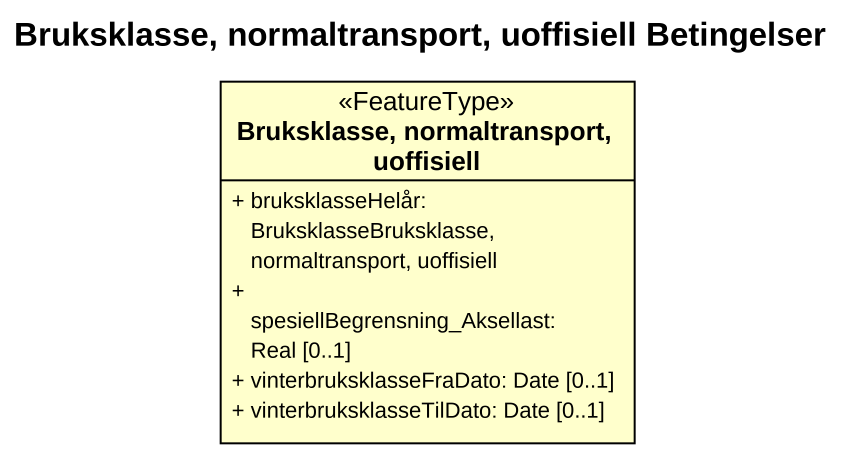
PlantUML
@startuml
title Bruksklasse, normaltransport, uoffisiell Betingelser
hide circle
hide empty members
skinparam classAttributeIconSize 0
class "Bruksklasse, normaltransport, uoffisiell" as Bruksklasse_normaltransport <<FeatureType>> {
  + bruksklasseHelår: BruksklasseBruksklasse, normaltransport, uoffisiell
  + spesiellBegrensning_Aksellast: Real [0..1]
  + vinterbruksklasseFraDato: Date [0..1]
  + vinterbruksklasseTilDato: Date [0..1]
}
@enduml
